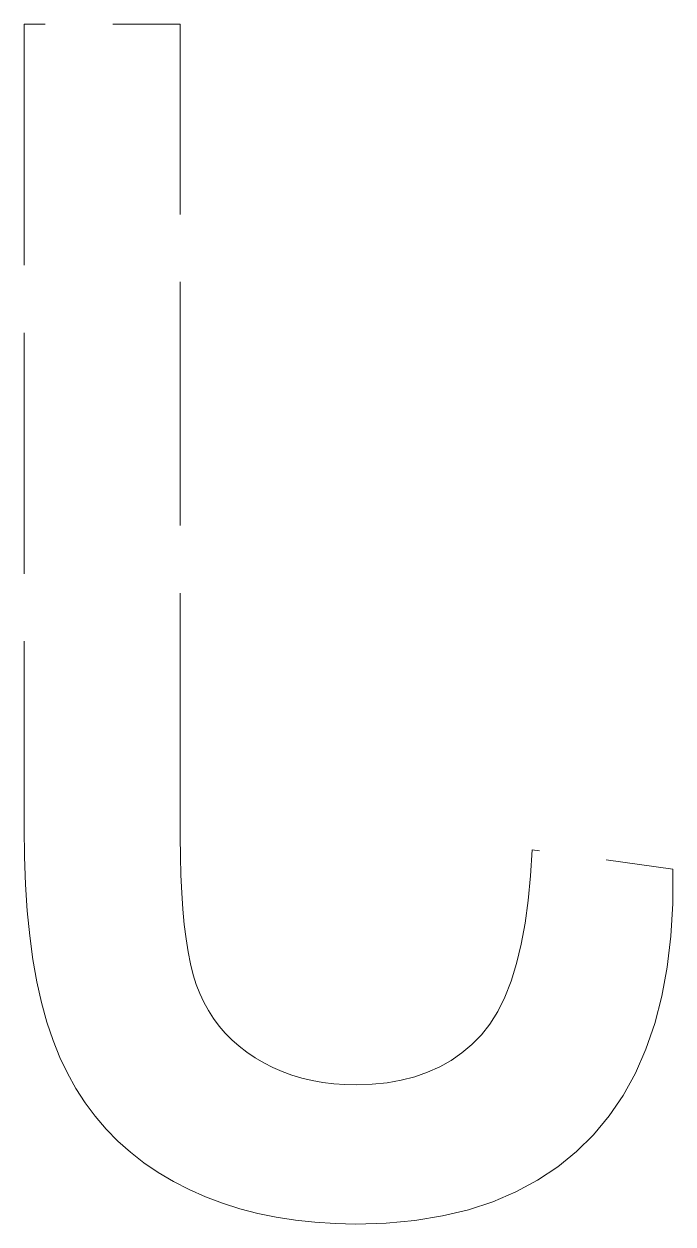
# Model space of a CAD drawing. Extents: x 23 to 417, y 3 to 294.
# Drawn here: x 248.783 to 249.745, y 143.856 to 145.636 of the extents above; entities that cross this region are included whole.
import ezdxf

# ---------------------------------------------------------------- set-up
doc = ezdxf.new("R2010")
doc.units = 0
doc.linetypes.add('DASHED', pattern=[15, 12, -3])
doc.layers.get('0').update_dxf_attribs({"lineweight": 13})

# ---------------------------------------------------------------- blocks, each defined once
blk = doc.blocks.new('BLOCK3528')
at = {"color": 7, "linetype": 'DASHED', "lineweight": 13, "ltscale": 0.011579}
blk.add_line((-42.6289, 40.1966), (-43.0921, 40.1966), dxfattribs=at)
at = {"color": 7, "linetype": 'DASHED', "lineweight": 13, "ltscale": 0.059627}
blk.add_line((-43.0921, 40.1966), (-43.0921, 37.8116), dxfattribs=at)
at = {"color": 7, "linetype": 'DASHED', "lineweight": 13, "ltscale": 0.060283}
blk.add_line((-42.6289, 37.7853), (-42.6289, 40.1966), dxfattribs=at)
at = {"color": 7, "linetype": 'DASHED', "lineweight": 13, "ltscale": 0.002147}
blk.add_line((-43.0921, 37.8116), (-43.091, 37.7257), dxfattribs=at)
at = {"color": 7, "linetype": 'DASHED', "lineweight": 13, "ltscale": 0.001463}
blk.add_line((-42.6285, 37.7268), (-42.6289, 37.7853), dxfattribs=at)
at = {"color": 7, "linetype": 'DASHED', "lineweight": 13, "ltscale": 0.001945}
blk.add_line((-41.5856, 37.7471), (-41.5901, 37.6694), dxfattribs=at)
at = {"color": 7, "linetype": 'DASHED', "lineweight": 13, "ltscale": 0.010543}
blk.add_line((-41.1678, 37.6898), (-41.5856, 37.7471), dxfattribs=at)
at = {"color": 7, "linetype": 'DASHED', "lineweight": 13, "ltscale": 0.002049}
blk.add_line((-43.091, 37.7257), (-43.0879, 37.6438), dxfattribs=at)
at = {"color": 7, "linetype": 'DASHED', "lineweight": 13, "ltscale": 0.001382}
blk.add_line((-42.627, 37.6715), (-42.6285, 37.7268), dxfattribs=at)
at = {"color": 7, "linetype": 'DASHED', "lineweight": 13, "ltscale": 0.001301}
blk.add_line((-42.6246, 37.6196), (-42.627, 37.6715), dxfattribs=at)
at = {"color": 7, "linetype": 'DASHED', "lineweight": 13, "ltscale": 0.001824}
blk.add_line((-41.5901, 37.6694), (-41.597, 37.5968), dxfattribs=at)
at = {"color": 7, "linetype": 'DASHED', "lineweight": 13, "ltscale": 0.00255}
blk.add_line((-41.1685, 37.5878), (-41.1678, 37.6898), dxfattribs=at)
at = {"color": 7, "linetype": 'DASHED', "lineweight": 13, "ltscale": 0.001953}
blk.add_line((-43.0879, 37.6438), (-43.0825, 37.5659), dxfattribs=at)
at = {"color": 7, "linetype": 'DASHED', "lineweight": 13, "ltscale": 0.001221}
blk.add_line((-42.6213, 37.5708), (-42.6246, 37.6196), dxfattribs=at)
at = {"color": 7, "linetype": 'DASHED', "lineweight": 13, "ltscale": 0.001705}
blk.add_line((-41.597, 37.5968), (-41.6062, 37.5292), dxfattribs=at)
at = {"color": 7, "linetype": 'DASHED', "lineweight": 13, "ltscale": 0.001859}
for p, q in [((-43.0825, 37.5659), (-43.0751, 37.4919)), ((-41.7017, 36.7032), (-41.6333, 36.7324))]:
    blk.add_line(p, q, dxfattribs=at)
at = {"color": 7, "linetype": 'DASHED', "lineweight": 13, "ltscale": 0.001141}
blk.add_line((-42.617, 37.5254), (-42.6213, 37.5708), dxfattribs=at)
at = {"color": 7, "linetype": 'DASHED', "lineweight": 13, "ltscale": 0.002425}
blk.add_line((-41.1742, 37.491), (-41.1685, 37.5878), dxfattribs=at)
at = {"color": 7, "linetype": 'DASHED', "lineweight": 13, "ltscale": 0.001063}
blk.add_line((-42.6117, 37.4832), (-42.617, 37.5254), dxfattribs=at)
at = {"color": 7, "linetype": 'DASHED', "lineweight": 13, "ltscale": 0.001589}
blk.add_line((-41.6062, 37.5292), (-41.6177, 37.4667), dxfattribs=at)
at = {"color": 7, "linetype": 'DASHED', "lineweight": 13, "ltscale": 0.001767}
blk.add_line((-43.0751, 37.4919), (-43.0655, 37.4218), dxfattribs=at)
at = {"color": 7, "linetype": 'DASHED', "lineweight": 13, "ltscale": 0.002308}
blk.add_line((-41.185, 37.3993), (-41.1742, 37.491), dxfattribs=at)
at = {"color": 7, "linetype": 'DASHED', "lineweight": 13, "ltscale": 0.000984863}
blk.add_line((-42.6055, 37.4443), (-42.6117, 37.4832), dxfattribs=at)
at = {"color": 7, "linetype": 'DASHED', "lineweight": 13, "ltscale": 0.001477}
blk.add_line((-41.6177, 37.4667), (-41.6316, 37.4093), dxfattribs=at)
at = {"color": 7, "linetype": 'DASHED', "lineweight": 13, "ltscale": 0.001677}
blk.add_line((-43.0655, 37.4218), (-43.0539, 37.3558), dxfattribs=at)
at = {"color": 7, "linetype": 'DASHED', "lineweight": 13, "ltscale": 0.000908543}
blk.add_line((-42.5984, 37.4087), (-42.6055, 37.4443), dxfattribs=at)
at = {"color": 7, "linetype": 'DASHED', "lineweight": 13, "ltscale": 0.000834135}
blk.add_line((-42.5903, 37.3763), (-42.5984, 37.4087), dxfattribs=at)
at = {"color": 7, "linetype": 'DASHED', "lineweight": 13, "ltscale": 0.001371}
blk.add_line((-41.6316, 37.4093), (-41.6478, 37.3569), dxfattribs=at)
at = {"color": 7, "linetype": 'DASHED', "lineweight": 13, "ltscale": 0.002199}
blk.add_line((-41.2009, 37.3128), (-41.185, 37.3993), dxfattribs=at)
at = {"color": 7, "linetype": 'DASHED', "lineweight": 13, "ltscale": 0.00159}
blk.add_line((-43.0539, 37.3558), (-43.04, 37.2937), dxfattribs=at)
at = {"color": 7, "linetype": 'DASHED', "lineweight": 13, "ltscale": 0.00076187}
blk.add_line((-42.5812, 37.3472), (-42.5903, 37.3763), dxfattribs=at)
at = {"color": 7, "linetype": 'DASHED', "lineweight": 13, "ltscale": 0.000720198}
blk.add_line((-42.5708, 37.3203), (-42.5812, 37.3472), dxfattribs=at)
at = {"color": 7, "linetype": 'DASHED', "lineweight": 13, "ltscale": 0.001271}
blk.add_line((-41.6478, 37.3569), (-41.6663, 37.3096), dxfattribs=at)
at = {"color": 7, "linetype": 'DASHED', "lineweight": 13, "ltscale": 0.000708827}
blk.add_line((-42.5589, 37.2946), (-42.5708, 37.3203), dxfattribs=at)
at = {"color": 7, "linetype": 'DASHED', "lineweight": 13, "ltscale": 0.001178}
blk.add_line((-41.6663, 37.3096), (-41.6872, 37.2673), dxfattribs=at)
at = {"color": 7, "linetype": 'DASHED', "lineweight": 13, "ltscale": 0.0021}
blk.add_line((-41.2218, 37.2314), (-41.2009, 37.3128), dxfattribs=at)
at = {"color": 7, "linetype": 'DASHED', "lineweight": 13, "ltscale": 0.001507}
blk.add_line((-43.04, 37.2937), (-43.0241, 37.2355), dxfattribs=at)
at = {"color": 7, "linetype": 'DASHED', "lineweight": 13, "ltscale": 0.000701157}
blk.add_line((-42.5455, 37.27), (-42.5589, 37.2946), dxfattribs=at)
at = {"color": 7, "linetype": 'DASHED', "lineweight": 13, "ltscale": 0.000696847}
blk.add_line((-42.5304, 37.2466), (-42.5455, 37.27), dxfattribs=at)
at = {"color": 7, "linetype": 'DASHED', "lineweight": 13, "ltscale": 0.001428}
blk.add_line((-43.0241, 37.2355), (-43.006, 37.1814), dxfattribs=at)
at = {"color": 7, "linetype": 'DASHED', "lineweight": 13, "ltscale": 0.000695503}
blk.add_line((-42.5137, 37.2243), (-42.5304, 37.2466), dxfattribs=at)
at = {"color": 7, "linetype": 'DASHED', "lineweight": 13, "ltscale": 0.001096}
blk.add_line((-41.6872, 37.2673), (-41.7105, 37.2302), dxfattribs=at)
at = {"color": 7, "linetype": 'DASHED', "lineweight": 13, "ltscale": 0.000697992}
blk.add_line((-42.4955, 37.2031), (-42.5137, 37.2243), dxfattribs=at)
at = {"color": 7, "linetype": 'DASHED', "lineweight": 13, "ltscale": 0.000703493}
blk.add_line((-42.4757, 37.1831), (-42.4955, 37.2031), dxfattribs=at)
at = {"color": 7, "linetype": 'DASHED', "lineweight": 13, "ltscale": 0.001027}
blk.add_line((-41.7105, 37.2302), (-41.736, 37.198), dxfattribs=at)
at = {"color": 7, "linetype": 'DASHED', "lineweight": 13, "ltscale": 0.002014}
blk.add_line((-41.2479, 37.1552), (-41.2218, 37.2314), dxfattribs=at)
at = {"color": 7, "linetype": 'DASHED', "lineweight": 13, "ltscale": 0.001353}
blk.add_line((-43.006, 37.1814), (-42.9859, 37.1312), dxfattribs=at)
at = {"color": 7, "linetype": 'DASHED', "lineweight": 13, "ltscale": 0.000712406}
blk.add_line((-42.4544, 37.1643), (-42.4757, 37.1831), dxfattribs=at)
at = {"color": 7, "linetype": 'DASHED', "lineweight": 13, "ltscale": 0.00072479}
blk.add_line((-42.4314, 37.1465), (-42.4544, 37.1643), dxfattribs=at)
at = {"color": 7, "linetype": 'DASHED', "lineweight": 13, "ltscale": 0.000975758}
blk.add_line((-41.7638, 37.1699), (-41.7936, 37.1447), dxfattribs=at)
at = {"color": 7, "linetype": 'DASHED', "lineweight": 13, "ltscale": 0.000987814}
blk.add_line((-41.736, 37.198), (-41.7638, 37.1699), dxfattribs=at)
at = {"color": 7, "linetype": 'DASHED', "lineweight": 13, "ltscale": 0.001304}
blk.add_line((-42.9859, 37.1312), (-42.9634, 37.0841), dxfattribs=at)
at = {"color": 7, "linetype": 'DASHED', "lineweight": 13, "ltscale": 0.000739881}
blk.add_line((-42.4069, 37.13), (-42.4314, 37.1465), dxfattribs=at)
at = {"color": 7, "linetype": 'DASHED', "lineweight": 13, "ltscale": 0.00074823}
blk.add_line((-42.3811, 37.1148), (-42.4069, 37.13), dxfattribs=at)
at = {"color": 7, "linetype": 'DASHED', "lineweight": 13, "ltscale": 0.000970821}
blk.add_line((-41.7936, 37.1447), (-41.8255, 37.1225), dxfattribs=at)
at = {"color": 7, "linetype": 'DASHED', "lineweight": 13, "ltscale": 0.001939}
blk.add_line((-41.279, 37.0842), (-41.2479, 37.1552), dxfattribs=at)
at = {"color": 7, "linetype": 'DASHED', "lineweight": 13, "ltscale": 0.000749873}
blk.add_line((-42.3544, 37.1012), (-42.3811, 37.1148), dxfattribs=at)
at = {"color": 7, "linetype": 'DASHED', "lineweight": 13, "ltscale": 0.000754505}
blk.add_line((-42.3267, 37.0892), (-42.3544, 37.1012), dxfattribs=at)
at = {"color": 7, "linetype": 'DASHED', "lineweight": 13, "ltscale": 0.000987327}
blk.add_line((-41.8594, 37.1033), (-41.8954, 37.087), dxfattribs=at)
at = {"color": 7, "linetype": 'DASHED', "lineweight": 13, "ltscale": 0.000975256}
blk.add_line((-41.8255, 37.1225), (-41.8594, 37.1033), dxfattribs=at)
at = {"color": 7, "linetype": 'DASHED', "lineweight": 13, "ltscale": 0.001282}
blk.add_line((-42.9634, 37.0841), (-42.9384, 37.0393), dxfattribs=at)
at = {"color": 7, "linetype": 'DASHED', "lineweight": 13, "ltscale": 0.000762113}
blk.add_line((-42.298, 37.0788), (-42.3267, 37.0892), dxfattribs=at)
at = {"color": 7, "linetype": 'DASHED', "lineweight": 13, "ltscale": 0.000772037}
blk.add_line((-42.2684, 37.07), (-42.298, 37.0788), dxfattribs=at)
at = {"color": 7, "linetype": 'DASHED', "lineweight": 13, "ltscale": 0.000784956}
blk.add_line((-42.2379, 37.0628), (-42.2684, 37.07), dxfattribs=at)
at = {"color": 7, "linetype": 'DASHED', "lineweight": 13, "ltscale": 0.000800069}
blk.add_line((-42.2064, 37.0572), (-42.2379, 37.0628), dxfattribs=at)
at = {"color": 7, "linetype": 'DASHED', "lineweight": 13, "ltscale": 0.000817905}
blk.add_line((-42.1739, 37.0532), (-42.2064, 37.0572), dxfattribs=at)
at = {"color": 7, "linetype": 'DASHED', "lineweight": 13, "ltscale": 0.00107}
blk.add_line((-41.9735, 37.0633), (-42.0156, 37.0559), dxfattribs=at)
at = {"color": 7, "linetype": 'DASHED', "lineweight": 13, "ltscale": 0.001035}
blk.add_line((-41.9334, 37.0737), (-41.9735, 37.0633), dxfattribs=at)
at = {"color": 7, "linetype": 'DASHED', "lineweight": 13, "ltscale": 0.001007}
blk.add_line((-41.8954, 37.087), (-41.9334, 37.0737), dxfattribs=at)
at = {"color": 7, "linetype": 'DASHED', "lineweight": 13, "ltscale": 0.00188}
blk.add_line((-41.3153, 37.0183), (-41.279, 37.0842), dxfattribs=at)
at = {"color": 7, "linetype": 'DASHED', "lineweight": 13, "ltscale": 0.001265}
blk.add_line((-42.9384, 37.0393), (-42.9109, 36.9968), dxfattribs=at)
at = {"color": 7, "linetype": 'DASHED', "lineweight": 13, "ltscale": 0.000837582}
blk.add_line((-42.1405, 37.0508), (-42.1739, 37.0532), dxfattribs=at)
at = {"color": 7, "linetype": 'DASHED', "lineweight": 13, "ltscale": 0.000859684}
blk.add_line((-42.1061, 37.05), (-42.1405, 37.0508), dxfattribs=at)
at = {"color": 7, "linetype": 'DASHED', "lineweight": 13, "ltscale": 0.001157}
blk.add_line((-42.0598, 37.0515), (-42.1061, 37.05), dxfattribs=at)
at = {"color": 7, "linetype": 'DASHED', "lineweight": 13, "ltscale": 0.00111}
blk.add_line((-42.0156, 37.0559), (-42.0598, 37.0515), dxfattribs=at)
at = {"color": 7, "linetype": 'DASHED', "lineweight": 13, "ltscale": 0.001253}
blk.add_line((-42.9109, 36.9968), (-42.881, 36.9566), dxfattribs=at)
at = {"color": 7, "linetype": 'DASHED', "lineweight": 13, "ltscale": 0.001836}
blk.add_line((-41.3566, 36.9576), (-41.3153, 37.0183), dxfattribs=at)
at = {"color": 7, "linetype": 'DASHED', "lineweight": 13, "ltscale": 0.001247}
for p, q in [((-42.881, 36.9566), (-42.8486, 36.9187)), ((-42.8486, 36.9187), (-42.8137, 36.8831))]:
    blk.add_line(p, q, dxfattribs=at)
at = {"color": 7, "linetype": 'DASHED', "lineweight": 13, "ltscale": 0.00181}
blk.add_line((-41.403, 36.902), (-41.3566, 36.9576), dxfattribs=at)
at = {"color": 7, "linetype": 'DASHED', "lineweight": 13, "ltscale": 0.001252}
blk.add_line((-42.8137, 36.8831), (-42.7763, 36.8497), dxfattribs=at)
at = {"color": 7, "linetype": 'DASHED', "lineweight": 13, "ltscale": 0.001794}
for p, q in [((-41.4541, 36.8516), (-41.403, 36.902)), ((-41.5693, 36.7668), (-41.5095, 36.8066))]:
    blk.add_line(p, q, dxfattribs=at)
at = {"color": 7, "linetype": 'DASHED', "lineweight": 13, "ltscale": 0.001263}
blk.add_line((-42.7763, 36.8497), (-42.7364, 36.8187), dxfattribs=at)
at = {"color": 7, "linetype": 'DASHED', "lineweight": 13, "ltscale": 0.001786}
blk.add_line((-41.5095, 36.8066), (-41.4541, 36.8516), dxfattribs=at)
at = {"color": 7, "linetype": 'DASHED', "lineweight": 13, "ltscale": 0.001279}
blk.add_line((-42.7364, 36.8187), (-42.6941, 36.7899), dxfattribs=at)
at = {"color": 7, "linetype": 'DASHED', "lineweight": 13, "ltscale": 0.001302}
blk.add_line((-42.6941, 36.7899), (-42.6492, 36.7635), dxfattribs=at)
at = {"color": 7, "linetype": 'DASHED', "lineweight": 13, "ltscale": 0.001317}
blk.add_line((-42.6492, 36.7635), (-42.6024, 36.7395), dxfattribs=at)
at = {"color": 7, "linetype": 'DASHED', "lineweight": 13, "ltscale": 0.001326}
blk.add_line((-42.6024, 36.7395), (-42.5539, 36.7179), dxfattribs=at)
at = {"color": 7, "linetype": 'DASHED', "lineweight": 13, "ltscale": 0.001819}
blk.add_line((-41.6333, 36.7324), (-41.5693, 36.7668), dxfattribs=at)
at = {"color": 7, "linetype": 'DASHED', "lineweight": 13, "ltscale": 0.001339}
blk.add_line((-42.5539, 36.7179), (-42.5038, 36.699), dxfattribs=at)
at = {"color": 7, "linetype": 'DASHED', "lineweight": 13, "ltscale": 0.001913}
blk.add_line((-41.7744, 36.6794), (-41.7017, 36.7032), dxfattribs=at)
at = {"color": 7, "linetype": 'DASHED', "lineweight": 13, "ltscale": 0.001356}
blk.add_line((-42.5038, 36.699), (-42.4521, 36.6825), dxfattribs=at)
at = {"color": 7, "linetype": 'DASHED', "lineweight": 13, "ltscale": 0.001377}
blk.add_line((-42.4521, 36.6825), (-42.3988, 36.6686), dxfattribs=at)
at = {"color": 7, "linetype": 'DASHED', "lineweight": 13, "ltscale": 0.001401}
blk.add_line((-42.3988, 36.6686), (-42.344, 36.6572), dxfattribs=at)
at = {"color": 7, "linetype": 'DASHED', "lineweight": 13, "ltscale": 0.001981}
blk.add_line((-41.8514, 36.6608), (-41.7744, 36.6794), dxfattribs=at)
at = {"color": 7, "linetype": 'DASHED', "lineweight": 13, "ltscale": 0.001429}
blk.add_line((-42.344, 36.6572), (-42.2875, 36.6483), dxfattribs=at)
at = {"color": 7, "linetype": 'DASHED', "lineweight": 13, "ltscale": 0.00146}
blk.add_line((-42.2875, 36.6483), (-42.2294, 36.642), dxfattribs=at)
at = {"color": 7, "linetype": 'DASHED', "lineweight": 13, "ltscale": 0.001495}
blk.add_line((-42.2294, 36.642), (-42.1697, 36.6382), dxfattribs=at)
at = {"color": 7, "linetype": 'DASHED', "lineweight": 13, "ltscale": 0.001532}
blk.add_line((-42.1697, 36.6382), (-42.1085, 36.637), dxfattribs=at)
at = {"color": 7, "linetype": 'DASHED', "lineweight": 13, "ltscale": 0.002251}
blk.add_line((-42.1085, 36.637), (-42.0185, 36.6396), dxfattribs=at)
at = {"color": 7, "linetype": 'DASHED', "lineweight": 13, "ltscale": 0.002151}
blk.add_line((-42.0185, 36.6396), (-41.9328, 36.6476), dxfattribs=at)
at = {"color": 7, "linetype": 'DASHED', "lineweight": 13, "ltscale": 0.002061}
blk.add_line((-41.9328, 36.6476), (-41.8514, 36.6608), dxfattribs=at)

msp = doc.modelspace()

# ---------------------------------------------------------------- block references
at = {"lineweight": 0, "xscale": 0.5, "yscale": 0.5, "zscale": 0.5}
msp.add_blockref('BLOCK3528', (270.3286, 125.5377), dxfattribs=at)

doc.saveas('drawing.dxf')
